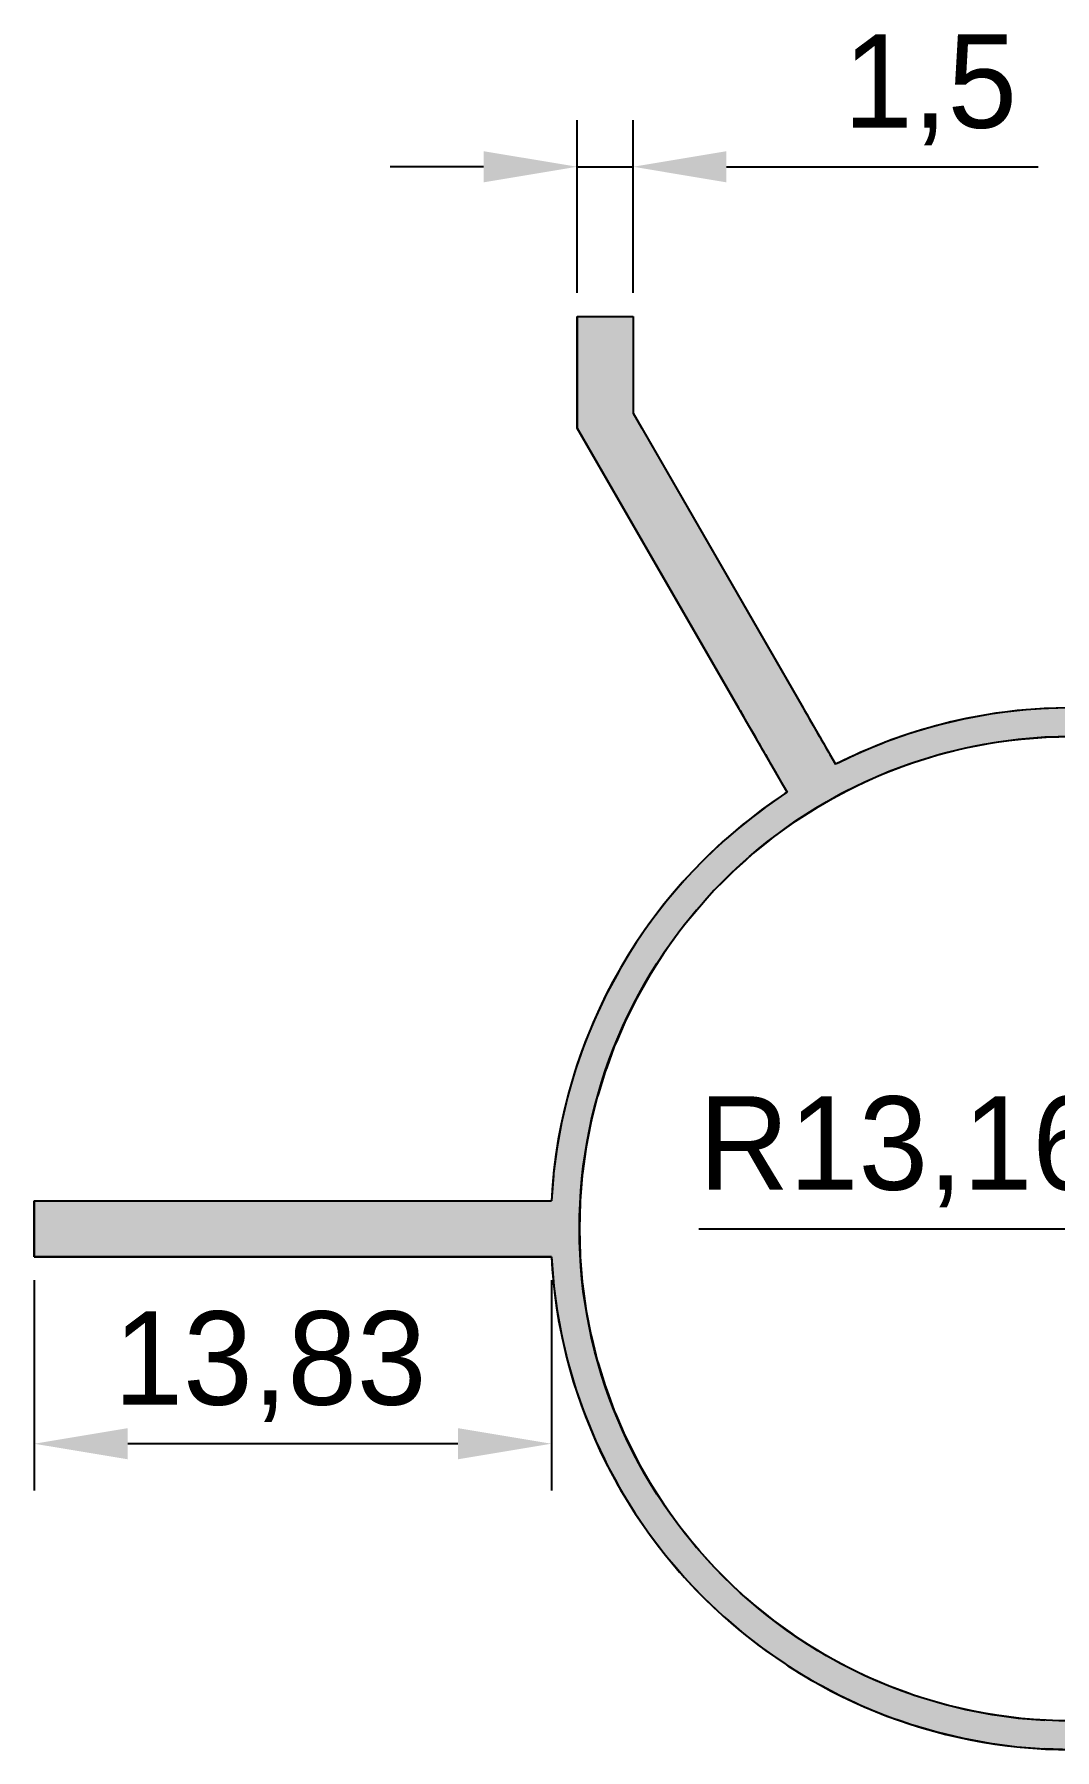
# Model space of a CAD drawing. Extents: x 82.3 to 143, y 152.1 to 202.9.
# Drawn here: x 82.26 to 109.55, y 157.07 to 202.94 of the extents above; entities that cross this region are included whole.
import ezdxf

# ---------------------------------------------------------------- set-up
doc = ezdxf.new("R2010")
doc.units = 0
doc.layers.add('COTAS', color=1, linetype='CONTINUOUS')
doc.layers.add('PRINCIPAL', color=7, linetype='CONTINUOUS')
doc.dimstyles.get("Standard").update_dxf_attribs({"dimtxt": 2.5, "dimasz": 2.5, "dimexe": 1.25, "dimexo": 0.625, "dimtad": 1, "dimcen": 2.5, "dimazin": 3, "dimtfac": 1, "dimtmove": 0, "dimatfit": 3})

# ---------------------------------------------------------------- blocks, each defined once
blk = doc.blocks.new('*U12')
at = {"layer": 'COTAS', "color": 252}
blk.add_text('R13,16', height=2.5, dxfattribs=at).set_placement((100.035, 172.042))
blk = doc.blocks.new('*D1')
at = {"layer": 'COTAS', "color": 0}
for p, q in [((100.035, 171), (111.91, 171)), ((111.91, 171), (120.66, 171))]:
    blk.add_line(p, q, dxfattribs=at)
blk.add_solid([(120.66, 171.417), (120.66, 170.583), (123.16, 171)], dxfattribs=at)
at = {"layer": 'PRINCIPAL'}
blk.add_blockref('*U12', (0, 0), dxfattribs=at)
blk = doc.blocks.new('*U11')
at = {"layer": 'COTAS', "color": 252}
blk.add_text('13,83', height=2.5, dxfattribs=at).set_placement((84.383, 166.293))
blk = doc.blocks.new('*D3')
at = {"layer": 'COTAS', "color": 0}
for p, q in [((82.26, 169.626), (82.26, 164.001)), ((96.09, 169.626), (96.09, 164.001)), ((93.59, 165.251), (84.76, 165.251))]:
    blk.add_line(p, q, dxfattribs=at)
for points in [[(84.76, 165.668), (84.76, 164.835), (82.26, 165.251)], [(93.59, 165.668), (93.59, 164.835), (96.09, 165.251)]]:
    blk.add_solid(points, dxfattribs=at)
at = {"layer": 'PRINCIPAL'}
blk.add_blockref('*U11', (0, 0), dxfattribs=at)
blk = doc.blocks.new('*U15')
at = {"layer": 'PRINCIPAL'}
blk.add_circle((110, 171), 13.16, dxfattribs=at)
blk = doc.blocks.new('*U17')
at = {"layer": 'PRINCIPAL'}
for p, q in [((96.778, 192.404), (96.778, 195.398)), ((96.778, 195.398), (98.275, 195.398)), ((98.275, 195.398), (98.275, 192.805)), ((98.275, 192.805), (103.693, 183.421)), ((102.397, 182.672), (96.778, 192.404)), ((82.26, 171.749), (96.09, 171.749)), ((82.26, 170.251), (82.26, 171.749)), ((96.09, 170.251), (82.26, 170.251))]:
    blk.add_line(p, q, dxfattribs=at)
for start, end in [(63.0802, 116.9198), (123.0802, 176.9198), (183.0802, 356.9198)]:
    blk.add_arc((110, 171), 13.93, start, end, dxfattribs=at)
blk = doc.blocks.new('*U18')
at = {"layer": 'PRINCIPAL', "linetype": 'CONTINUOUS'}
for p, q in [((96.778, 195.398), (98.275, 195.398)), ((96.778, 195.398), (96.778, 192.805)), ((98.275, 195.398), (98.275, 192.805)), ((96.778, 192.805), (96.778, 192.404)), ((98.275, 192.805), (98.507, 192.404)), ((96.778, 192.404), (101.093, 184.93)), ((98.507, 192.404), (102.822, 184.93)), ((101.093, 184.93), (101.104, 184.911)), ((101.104, 184.911), (101.137, 184.854)), ((101.137, 184.854), (101.192, 184.76)), ((102.822, 184.93), (102.833, 184.911)), ((102.833, 184.911), (102.866, 184.854)), ((102.866, 184.854), (102.92, 184.76)), ((108.548, 184.854), (107.827, 184.76)), ((109.273, 184.911), (108.548, 184.854)), ((110, 184.93), (109.273, 184.911)), ((101.192, 184.76), (101.268, 184.627)), ((101.268, 184.627), (101.366, 184.458)), ((101.366, 184.458), (101.485, 184.252)), ((102.92, 184.76), (102.997, 184.627)), ((102.997, 184.627), (103.094, 184.458)), ((103.094, 184.458), (103.213, 184.252)), ((106.405, 184.458), (105.708, 184.252)), ((107.112, 184.627), (106.405, 184.458)), ((107.827, 184.76), (107.112, 184.627)), ((101.485, 184.252), (101.538, 184.16)), ((101.538, 184.16), (101.549, 184.141)), ((101.549, 184.141), (101.582, 184.083)), ((101.582, 184.083), (101.624, 184.01)), ((101.624, 184.01), (101.638, 183.987)), ((101.638, 183.987), (101.715, 183.852)), ((103.213, 184.252), (103.266, 184.16)), ((103.266, 184.16), (103.278, 184.141)), ((103.278, 184.141), (103.311, 184.083)), ((103.311, 184.083), (103.353, 184.01)), ((103.353, 184.01), (103.366, 183.987)), ((103.366, 183.987), (103.444, 183.852)), ((104.965, 183.987), (104.64, 183.852)), ((105.022, 184.01), (104.965, 183.987)), ((105.228, 184.083), (105.022, 184.01)), ((105.392, 184.141), (105.228, 184.083)), ((105.446, 184.16), (105.392, 184.141)), ((105.708, 184.252), (105.446, 184.16)), ((107.871, 183.987), (107.171, 183.852)), ((108.044, 184.01), (107.871, 183.987)), ((108.577, 184.083), (108.044, 184.01)), ((109.288, 184.141), (108.577, 184.083)), ((110, 184.16), (109.288, 184.141)), ((101.715, 183.852), (101.784, 183.733)), ((101.784, 183.733), (101.815, 183.68)), ((101.815, 183.68), (101.936, 183.471)), ((103.444, 183.852), (103.513, 183.733)), ((103.513, 183.733), (103.543, 183.68)), ((103.543, 183.68), (103.664, 183.471)), ((104.24, 183.68), (103.8, 183.471)), ((104.35, 183.733), (104.24, 183.68)), ((104.64, 183.852), (104.35, 183.733)), ((106.479, 183.68), (105.798, 183.471)), ((106.69, 183.733), (106.479, 183.68)), ((107.171, 183.852), (106.69, 183.733)), ((101.936, 183.471), (101.965, 183.421)), ((101.965, 183.421), (102.077, 183.225)), ((102.077, 183.225), (102.24, 182.944)), ((103.664, 183.471), (103.693, 183.421)), ((103.8, 183.471), (103.693, 183.421)), ((105.129, 183.225), (104.474, 182.944)), ((105.66, 183.421), (105.129, 183.225)), ((105.798, 183.471), (105.66, 183.421)), ((102.331, 182.627), (101.823, 182.276)), ((102.24, 182.944), (102.397, 182.672)), ((102.397, 182.672), (102.331, 182.627)), ((103.836, 182.627), (103.215, 182.276)), ((103.927, 182.672), (103.836, 182.627)), ((104.474, 182.944), (103.927, 182.672)), ((101.798, 182.259), (101.321, 181.892)), ((101.823, 182.276), (101.798, 182.259)), ((103.189, 182.259), (102.615, 181.892)), ((103.215, 182.276), (103.189, 182.259)), ((101.222, 181.816), (100.825, 181.477)), ((101.321, 181.892), (101.222, 181.816)), ((102.509, 181.816), (102.036, 181.477)), ((102.615, 181.892), (102.509, 181.816)), ((100.669, 181.343), (100.34, 181.03)), ((100.825, 181.477), (100.669, 181.343)), ((101.87, 181.343), (101.48, 181.03)), ((102.036, 181.477), (101.87, 181.343)), ((100.142, 180.842), (99.869, 180.554)), ((100.34, 181.03), (100.142, 180.842)), ((101.271, 180.842), (100.95, 180.554)), ((101.48, 181.03), (101.271, 180.842)), ((99.642, 180.315), (99.417, 180.05)), ((99.869, 180.554), (99.642, 180.315)), ((100.71, 180.315), (100.446, 180.05)), ((100.95, 180.554), (100.71, 180.315)), ((99.417, 180.05), (99.17, 179.761)), ((100.446, 180.05), (100.187, 179.761)), ((98.985, 179.52), (98.728, 179.184)), ((99.17, 179.761), (98.985, 179.52)), ((99.97, 179.52), (99.7, 179.184)), ((100.187, 179.761), (99.97, 179.52)), ((98.577, 178.964), (98.316, 178.585)), ((98.728, 179.184), (98.577, 178.964)), ((99.523, 178.964), (99.251, 178.585)), ((99.7, 179.184), (99.523, 178.964)), ((98.316, 178.585), (98.194, 178.385)), ((99.251, 178.585), (99.108, 178.385)), ((98.194, 178.385), (97.936, 177.965)), ((99.108, 178.385), (98.839, 177.965)), ((97.838, 177.785), (97.589, 177.326)), ((97.936, 177.965), (97.838, 177.785)), ((98.724, 177.785), (98.464, 177.326)), ((98.839, 177.965), (98.724, 177.785)), ((97.512, 177.164), (97.276, 176.67)), ((97.589, 177.326), (97.512, 177.164)), ((98.373, 177.164), (98.128, 176.67)), ((98.464, 177.326), (98.373, 177.164)), ((97.276, 176.67), (97.216, 176.526)), ((98.128, 176.67), (98.056, 176.526)), ((97.216, 176.526), (96.998, 175.998)), ((98.056, 176.526), (97.829, 175.998)), ((96.952, 175.871), (96.754, 175.313)), ((96.998, 175.998), (96.952, 175.871)), ((97.775, 175.871), (97.57, 175.313)), ((97.829, 175.998), (97.775, 175.871)), ((96.754, 175.313), (96.722, 175.202)), ((97.57, 175.313), (97.529, 175.202)), ((96.722, 175.202), (96.547, 174.616)), ((97.529, 175.202), (97.349, 174.616)), ((96.525, 174.521), (96.377, 173.909)), ((96.547, 174.616), (96.525, 174.521)), ((97.32, 174.521), (97.168, 173.909)), ((97.349, 174.616), (97.32, 174.521)), ((96.377, 173.909), (96.362, 173.829)), ((97.168, 173.909), (97.148, 173.829)), ((96.362, 173.829), (96.244, 173.194)), ((97.148, 173.829), (97.026, 173.194)), ((96.235, 173.129), (96.148, 172.473)), ((96.244, 173.194), (96.235, 173.129)), ((97.013, 173.129), (96.924, 172.473)), ((97.026, 173.194), (97.013, 173.129)), ((96.148, 172.473), (96.144, 172.423)), ((96.924, 172.473), (96.917, 172.423)), ((96.144, 172.423), (96.09, 171.749)), ((96.917, 172.423), (96.862, 171.749)), ((82.26, 171.749), (96.09, 171.749)), ((82.26, 171.749), (82.26, 171.712)), ((82.26, 171.712), (82.26, 171)), ((96.859, 171.712), (96.84, 171)), ((96.862, 171.749), (96.859, 171.712)), ((82.26, 171), (82.26, 170.288)), ((96.84, 171), (96.859, 170.288)), ((82.26, 170.288), (82.26, 170.251)), ((82.26, 170.251), (96.09, 170.251)), ((96.09, 170.251), (96.144, 169.577)), ((96.859, 170.288), (96.862, 170.251)), ((96.862, 170.251), (96.917, 169.577)), ((96.144, 169.577), (96.148, 169.525)), ((96.148, 169.525), (96.235, 168.871)), ((96.917, 169.577), (96.924, 169.525)), ((96.924, 169.525), (97.013, 168.871)), ((96.235, 168.871), (96.244, 168.803)), ((96.244, 168.803), (96.362, 168.171)), ((97.013, 168.871), (97.026, 168.803)), ((97.026, 168.803), (97.148, 168.171)), ((96.362, 168.171), (96.378, 168.087)), ((96.378, 168.087), (96.525, 167.479)), ((97.148, 168.171), (97.169, 168.087)), ((97.169, 168.087), (97.32, 167.479)), ((96.525, 167.479), (96.549, 167.378)), ((97.32, 167.479), (97.351, 167.378)), ((96.549, 167.378), (96.722, 166.798)), ((97.351, 167.378), (97.529, 166.798)), ((96.722, 166.798), (96.757, 166.68)), ((96.757, 166.68), (96.953, 166.129)), ((97.529, 166.798), (97.572, 166.68)), ((97.572, 166.68), (97.775, 166.129)), ((96.953, 166.129), (97.001, 165.994)), ((97.775, 166.129), (97.833, 165.994)), ((97.001, 165.994), (97.217, 165.474)), ((97.833, 165.994), (98.056, 165.474)), ((97.217, 165.474), (97.28, 165.321)), ((97.28, 165.321), (97.512, 164.836)), ((98.056, 165.474), (98.132, 165.321)), ((98.132, 165.321), (98.373, 164.836)), ((97.512, 164.836), (97.595, 164.663)), ((98.373, 164.836), (98.47, 164.663)), ((97.595, 164.663), (97.839, 164.215)), ((97.839, 164.215), (97.943, 164.023)), ((98.47, 164.663), (98.724, 164.215)), ((98.724, 164.215), (98.846, 164.023)), ((97.943, 164.023), (98.194, 163.615)), ((98.846, 164.023), (99.108, 163.615)), ((98.194, 163.615), (98.324, 163.402)), ((98.324, 163.402), (98.577, 163.036)), ((99.108, 163.615), (99.26, 163.402)), ((99.26, 163.402), (99.523, 163.036)), ((98.577, 163.036), (98.738, 162.802)), ((99.523, 163.036), (99.711, 162.802)), ((98.738, 162.802), (98.985, 162.48)), ((98.985, 162.48), (99.182, 162.225)), ((99.711, 162.802), (99.97, 162.48)), ((99.97, 162.48), (100.199, 162.225)), ((99.182, 162.225), (99.417, 161.95)), ((99.417, 161.95), (99.655, 161.671)), ((100.199, 162.225), (100.446, 161.95)), ((100.446, 161.95), (100.725, 161.671)), ((99.655, 161.671), (99.869, 161.446)), ((100.725, 161.671), (100.95, 161.446)), ((99.869, 161.446), (100.157, 161.143)), ((100.157, 161.143), (100.34, 160.97)), ((100.95, 161.446), (101.288, 161.143)), ((101.288, 161.143), (101.48, 160.97)), ((100.34, 160.97), (100.686, 160.642)), ((100.686, 160.642), (100.825, 160.523)), ((101.48, 160.97), (101.889, 160.642)), ((101.889, 160.642), (102.036, 160.523)), ((100.825, 160.523), (101.24, 160.169)), ((101.24, 160.169), (101.32, 160.108)), ((101.32, 160.108), (101.819, 159.726)), ((102.036, 160.523), (102.53, 160.169)), ((102.53, 160.169), (102.615, 160.108)), ((102.615, 160.108), (103.212, 159.726)), ((101.819, 159.726), (101.821, 159.724)), ((101.821, 159.724), (102.332, 159.373)), ((103.212, 159.726), (103.215, 159.724)), ((103.215, 159.724), (103.836, 159.373)), ((102.332, 159.373), (102.419, 159.313)), ((102.419, 159.313), (102.839, 159.056)), ((103.836, 159.373), (103.956, 159.313)), ((103.956, 159.313), (104.474, 159.056)), ((102.839, 159.056), (103.041, 158.933)), ((103.041, 158.933), (103.333, 158.775)), ((103.333, 158.775), (103.681, 158.586)), ((104.474, 159.056), (104.761, 158.933)), ((104.761, 158.933), (105.129, 158.775)), ((105.129, 158.775), (105.644, 158.586)), ((103.681, 158.586), (103.8, 158.529)), ((103.8, 158.529), (104.239, 158.32)), ((104.239, 158.32), (104.339, 158.272)), ((104.339, 158.272), (104.64, 158.148)), ((105.644, 158.586), (105.798, 158.529)), ((105.798, 158.529), (106.479, 158.32)), ((106.479, 158.32), (106.671, 158.272)), ((106.671, 158.272), (107.171, 158.148)), ((104.64, 158.148), (104.964, 158.013)), ((104.964, 158.013), (105.012, 157.994)), ((105.012, 157.994), (105.228, 157.917)), ((105.228, 157.917), (105.392, 157.859)), ((105.392, 157.859), (105.446, 157.84)), ((105.446, 157.84), (105.699, 157.751)), ((107.171, 158.148), (107.871, 158.013)), ((107.871, 158.013), (108.016, 157.994)), ((108.016, 157.994), (108.577, 157.917)), ((108.577, 157.917), (109.288, 157.859)), ((105.699, 157.751), (106.398, 157.544)), ((106.398, 157.544), (107.106, 157.374)), ((107.106, 157.374), (107.823, 157.241)), ((107.823, 157.241), (108.545, 157.146)), ((108.545, 157.146), (109.272, 157.089)), ((110, 157.07), (109.272, 157.089))]:
    blk.add_line(p, q, dxfattribs=at)
for points in [[(96.778, 195.398), (96.778, 195.398), (98.275, 195.398)], [(96.778, 195.398), (96.778, 192.805), (98.275, 192.805)], [(96.778, 192.805), (96.778, 192.404), (98.507, 192.404)], [(96.778, 192.404), (101.093, 184.93), (102.822, 184.93)], [(101.093, 184.93), (101.104, 184.911), (102.833, 184.911)], [(101.104, 184.911), (101.137, 184.854), (102.866, 184.854)], [(101.137, 184.854), (101.192, 184.76), (102.92, 184.76)], [(108.548, 184.854), (107.827, 184.76), (112.173, 184.76)], [(109.273, 184.911), (108.548, 184.854), (111.452, 184.854)], [(110, 184.93), (109.273, 184.911), (110.727, 184.911)], [(101.192, 184.76), (101.268, 184.627), (102.997, 184.627)], [(101.268, 184.627), (101.366, 184.458), (103.094, 184.458)], [(101.366, 184.458), (101.485, 184.252), (103.213, 184.252)], [(106.405, 184.458), (105.708, 184.252), (114.292, 184.252)], [(107.112, 184.627), (106.405, 184.458), (113.595, 184.458)], [(107.827, 184.76), (107.112, 184.627), (112.888, 184.627)], [(101.485, 184.252), (101.538, 184.16), (103.266, 184.16)], [(101.538, 184.16), (101.549, 184.141), (103.278, 184.141)], [(101.549, 184.141), (101.582, 184.083), (103.311, 184.083)], [(101.582, 184.083), (101.624, 184.01), (103.353, 184.01)], [(101.624, 184.01), (101.638, 183.987), (103.366, 183.987)], [(101.638, 183.987), (101.715, 183.852), (103.444, 183.852)], [(104.965, 183.987), (104.64, 183.852), (107.171, 183.852)], [(105.022, 184.01), (104.965, 183.987), (107.871, 183.987)], [(105.228, 184.083), (105.022, 184.01), (108.044, 184.01)], [(105.392, 184.141), (105.228, 184.083), (108.577, 184.083)], [(105.446, 184.16), (105.392, 184.141), (109.288, 184.141)], [(105.708, 184.252), (105.446, 184.16), (114.554, 184.16)], [(101.715, 183.852), (101.784, 183.733), (103.513, 183.733)], [(101.784, 183.733), (101.815, 183.68), (103.543, 183.68)], [(101.815, 183.68), (101.936, 183.471), (103.664, 183.471)], [(104.24, 183.68), (103.8, 183.471), (105.798, 183.471)], [(104.35, 183.733), (104.24, 183.68), (106.479, 183.68)], [(104.64, 183.852), (104.35, 183.733), (106.69, 183.733)], [(101.936, 183.471), (101.965, 183.421), (103.693, 183.421)], [(101.965, 183.421), (102.077, 183.225), (105.129, 183.225)], [(102.077, 183.225), (102.24, 182.944), (104.474, 182.944)], [(103.8, 183.471), (103.693, 183.421), (105.66, 183.421)], [(102.331, 182.627), (101.823, 182.276), (103.215, 182.276)], [(102.24, 182.944), (102.397, 182.672), (103.927, 182.672)], [(102.397, 182.672), (102.331, 182.627), (103.836, 182.627)], [(101.798, 182.259), (101.321, 181.892), (102.615, 181.892)], [(101.823, 182.276), (101.798, 182.259), (103.189, 182.259)], [(101.222, 181.816), (100.825, 181.477), (102.036, 181.477)], [(101.321, 181.892), (101.222, 181.816), (102.509, 181.816)], [(100.669, 181.343), (100.34, 181.03), (101.48, 181.03)], [(100.825, 181.477), (100.669, 181.343), (101.87, 181.343)], [(100.142, 180.842), (99.869, 180.554), (100.95, 180.554)], [(100.34, 181.03), (100.142, 180.842), (101.271, 180.842)], [(99.642, 180.315), (99.417, 180.05), (100.446, 180.05)], [(99.869, 180.554), (99.642, 180.315), (100.71, 180.315)], [(99.417, 180.05), (99.17, 179.761), (100.187, 179.761)], [(98.985, 179.52), (98.728, 179.184), (99.7, 179.184)], [(99.17, 179.761), (98.985, 179.52), (99.97, 179.52)], [(98.577, 178.964), (98.316, 178.585), (99.251, 178.585)], [(98.728, 179.184), (98.577, 178.964), (99.523, 178.964)], [(98.316, 178.585), (98.194, 178.385), (99.108, 178.385)], [(98.194, 178.385), (97.936, 177.965), (98.839, 177.965)], [(97.838, 177.785), (97.589, 177.326), (98.464, 177.326)], [(97.936, 177.965), (97.838, 177.785), (98.724, 177.785)], [(97.512, 177.164), (97.276, 176.67), (98.128, 176.67)], [(97.589, 177.326), (97.512, 177.164), (98.373, 177.164)], [(97.276, 176.67), (97.216, 176.526), (98.056, 176.526)], [(97.216, 176.526), (96.998, 175.998), (97.829, 175.998)], [(96.952, 175.871), (96.754, 175.313), (97.57, 175.313)], [(96.998, 175.998), (96.952, 175.871), (97.775, 175.871)], [(96.754, 175.313), (96.722, 175.202), (97.529, 175.202)], [(96.722, 175.202), (96.547, 174.616), (97.349, 174.616)], [(96.525, 174.521), (96.377, 173.909), (97.168, 173.909)], [(96.547, 174.616), (96.525, 174.521), (97.32, 174.521)], [(96.377, 173.909), (96.362, 173.829), (97.148, 173.829)], [(96.362, 173.829), (96.244, 173.194), (97.026, 173.194)], [(96.235, 173.129), (96.148, 172.473), (96.924, 172.473)], [(96.244, 173.194), (96.235, 173.129), (97.013, 173.129)], [(96.148, 172.473), (96.144, 172.423), (96.917, 172.423)], [(96.144, 172.423), (96.09, 171.749), (96.862, 171.749)], [(82.26, 171.749), (82.26, 171.749), (96.09, 171.749)], [(82.26, 171.749), (82.26, 171.712), (96.859, 171.712)], [(82.26, 171.712), (82.26, 171), (96.84, 171)], [(82.26, 171), (82.26, 170.288), (96.859, 170.288)], [(82.26, 170.288), (82.26, 170.251), (96.862, 170.251)], [(82.26, 170.251), (82.26, 170.251), (96.09, 170.251)], [(96.09, 170.251), (96.144, 169.577), (96.917, 169.577)], [(96.144, 169.577), (96.148, 169.525), (96.924, 169.525)], [(96.148, 169.525), (96.235, 168.871), (97.013, 168.871)], [(96.235, 168.871), (96.244, 168.803), (97.026, 168.803)], [(96.244, 168.803), (96.362, 168.171), (97.148, 168.171)], [(96.362, 168.171), (96.378, 168.087), (97.169, 168.087)], [(96.378, 168.087), (96.525, 167.479), (97.32, 167.479)], [(96.525, 167.479), (96.549, 167.378), (97.351, 167.378)], [(96.549, 167.378), (96.722, 166.798), (97.529, 166.798)], [(96.722, 166.798), (96.757, 166.68), (97.572, 166.68)], [(96.757, 166.68), (96.953, 166.129), (97.775, 166.129)], [(96.953, 166.129), (97.001, 165.994), (97.833, 165.994)], [(97.001, 165.994), (97.217, 165.474), (98.056, 165.474)], [(97.217, 165.474), (97.28, 165.321), (98.132, 165.321)], [(97.28, 165.321), (97.512, 164.836), (98.373, 164.836)], [(97.512, 164.836), (97.595, 164.663), (98.47, 164.663)], [(97.595, 164.663), (97.839, 164.215), (98.724, 164.215)], [(97.839, 164.215), (97.943, 164.023), (98.846, 164.023)], [(97.943, 164.023), (98.194, 163.615), (99.108, 163.615)], [(98.194, 163.615), (98.324, 163.402), (99.26, 163.402)], [(98.324, 163.402), (98.577, 163.036), (99.523, 163.036)], [(98.577, 163.036), (98.738, 162.802), (99.711, 162.802)], [(98.738, 162.802), (98.985, 162.48), (99.97, 162.48)], [(98.985, 162.48), (99.182, 162.225), (100.199, 162.225)], [(99.182, 162.225), (99.417, 161.95), (100.446, 161.95)], [(99.417, 161.95), (99.655, 161.671), (100.725, 161.671)], [(99.655, 161.671), (99.869, 161.446), (100.95, 161.446)], [(99.869, 161.446), (100.157, 161.143), (101.288, 161.143)], [(100.157, 161.143), (100.34, 160.97), (101.48, 160.97)], [(100.34, 160.97), (100.686, 160.642), (101.889, 160.642)], [(100.686, 160.642), (100.825, 160.523), (102.036, 160.523)], [(100.825, 160.523), (101.24, 160.169), (102.53, 160.169)], [(101.24, 160.169), (101.32, 160.108), (102.615, 160.108)], [(101.32, 160.108), (101.819, 159.726), (103.212, 159.726)], [(101.819, 159.726), (101.821, 159.724), (103.215, 159.724)], [(101.821, 159.724), (102.332, 159.373), (103.836, 159.373)], [(102.332, 159.373), (102.419, 159.313), (103.956, 159.313)], [(102.419, 159.313), (102.839, 159.056), (104.474, 159.056)], [(102.839, 159.056), (103.041, 158.933), (104.761, 158.933)], [(103.041, 158.933), (103.333, 158.775), (105.129, 158.775)], [(103.333, 158.775), (103.681, 158.586), (105.644, 158.586)], [(103.681, 158.586), (103.8, 158.529), (105.798, 158.529)], [(103.8, 158.529), (104.239, 158.32), (106.479, 158.32)], [(104.239, 158.32), (104.339, 158.272), (106.671, 158.272)], [(104.339, 158.272), (104.64, 158.148), (107.171, 158.148)], [(104.64, 158.148), (104.964, 158.013), (107.871, 158.013)], [(104.964, 158.013), (105.012, 157.994), (108.016, 157.994)], [(105.012, 157.994), (105.228, 157.917), (108.577, 157.917)], [(105.228, 157.917), (105.392, 157.859), (109.288, 157.859)], [(105.392, 157.859), (105.446, 157.84), (110, 157.84)], [(105.446, 157.84), (105.699, 157.751), (114.301, 157.751)], [(105.699, 157.751), (106.398, 157.544), (113.602, 157.544)], [(106.398, 157.544), (107.106, 157.374), (112.894, 157.374)], [(107.106, 157.374), (107.823, 157.241), (112.177, 157.241)], [(107.823, 157.241), (108.545, 157.146), (111.455, 157.146)], [(108.545, 157.146), (109.272, 157.089), (110.728, 157.089)]]:
    blk.add_solid(points, dxfattribs=at)
at = {"layer": 'PRINCIPAL', "linetype": 'CONTINUOUS', "extrusion": (0, 0, -1)}
for points in [[(-96.778, 195.398), (-98.275, 195.398), (-98.275, 192.805)], [(-96.778, 192.805), (-98.275, 192.805), (-98.507, 192.404)], [(-96.778, 192.404), (-98.507, 192.404), (-102.822, 184.93)], [(-101.093, 184.93), (-102.822, 184.93), (-102.833, 184.911)], [(-101.104, 184.911), (-102.833, 184.911), (-102.866, 184.854)], [(-101.137, 184.854), (-102.866, 184.854), (-102.92, 184.76)], [(-108.548, 184.854), (-111.452, 184.854), (-112.173, 184.76)], [(-109.273, 184.911), (-110.727, 184.911), (-111.452, 184.854)], [(-101.192, 184.76), (-102.92, 184.76), (-102.997, 184.627)], [(-101.268, 184.627), (-102.997, 184.627), (-103.094, 184.458)], [(-101.366, 184.458), (-103.094, 184.458), (-103.213, 184.252)], [(-106.405, 184.458), (-113.595, 184.458), (-114.292, 184.252)], [(-107.112, 184.627), (-112.888, 184.627), (-113.595, 184.458)], [(-107.827, 184.76), (-112.173, 184.76), (-112.888, 184.627)], [(-101.485, 184.252), (-103.213, 184.252), (-103.266, 184.16)], [(-101.538, 184.16), (-103.266, 184.16), (-103.278, 184.141)], [(-101.549, 184.141), (-103.278, 184.141), (-103.311, 184.083)], [(-101.582, 184.083), (-103.311, 184.083), (-103.353, 184.01)], [(-101.624, 184.01), (-103.353, 184.01), (-103.366, 183.987)], [(-101.638, 183.987), (-103.366, 183.987), (-103.444, 183.852)], [(-104.965, 183.987), (-107.871, 183.987), (-107.171, 183.852)], [(-105.022, 184.01), (-108.044, 184.01), (-107.871, 183.987)], [(-105.228, 184.083), (-108.577, 184.083), (-108.044, 184.01)], [(-105.392, 184.141), (-109.288, 184.141), (-108.577, 184.083)], [(-105.446, 184.16), (-110, 184.16), (-109.288, 184.141)], [(-105.708, 184.252), (-114.292, 184.252), (-114.554, 184.16)], [(-101.715, 183.852), (-103.444, 183.852), (-103.513, 183.733)], [(-101.784, 183.733), (-103.513, 183.733), (-103.543, 183.68)], [(-101.815, 183.68), (-103.543, 183.68), (-103.664, 183.471)], [(-104.24, 183.68), (-106.479, 183.68), (-105.798, 183.471)], [(-104.35, 183.733), (-106.69, 183.733), (-106.479, 183.68)], [(-104.64, 183.852), (-107.171, 183.852), (-106.69, 183.733)], [(-101.936, 183.471), (-103.664, 183.471), (-103.693, 183.421)], [(-101.965, 183.421), (-105.66, 183.421), (-105.129, 183.225)], [(-102.077, 183.225), (-105.129, 183.225), (-104.474, 182.944)], [(-103.8, 183.471), (-105.798, 183.471), (-105.66, 183.421)], [(-102.24, 182.944), (-104.474, 182.944), (-103.927, 182.672)], [(-102.331, 182.627), (-103.836, 182.627), (-103.215, 182.276)], [(-102.397, 182.672), (-103.927, 182.672), (-103.836, 182.627)], [(-101.798, 182.259), (-103.189, 182.259), (-102.615, 181.892)], [(-101.823, 182.276), (-103.215, 182.276), (-103.189, 182.259)], [(-101.222, 181.816), (-102.509, 181.816), (-102.036, 181.477)], [(-101.321, 181.892), (-102.615, 181.892), (-102.509, 181.816)], [(-100.669, 181.343), (-101.87, 181.343), (-101.48, 181.03)], [(-100.825, 181.477), (-102.036, 181.477), (-101.87, 181.343)], [(-100.142, 180.842), (-101.271, 180.842), (-100.95, 180.554)], [(-100.34, 181.03), (-101.48, 181.03), (-101.271, 180.842)], [(-99.642, 180.315), (-100.71, 180.315), (-100.446, 180.05)], [(-99.869, 180.554), (-100.95, 180.554), (-100.71, 180.315)], [(-99.417, 180.05), (-100.446, 180.05), (-100.187, 179.761)], [(-98.985, 179.52), (-99.97, 179.52), (-99.7, 179.184)], [(-99.17, 179.761), (-100.187, 179.761), (-99.97, 179.52)], [(-98.577, 178.964), (-99.523, 178.964), (-99.251, 178.585)], [(-98.728, 179.184), (-99.7, 179.184), (-99.523, 178.964)], [(-98.316, 178.585), (-99.251, 178.585), (-99.108, 178.385)], [(-98.194, 178.385), (-99.108, 178.385), (-98.839, 177.965)], [(-97.838, 177.785), (-98.724, 177.785), (-98.464, 177.326)], [(-97.936, 177.965), (-98.839, 177.965), (-98.724, 177.785)], [(-97.512, 177.164), (-98.373, 177.164), (-98.128, 176.67)], [(-97.589, 177.326), (-98.464, 177.326), (-98.373, 177.164)], [(-97.276, 176.67), (-98.128, 176.67), (-98.056, 176.526)], [(-97.216, 176.526), (-98.056, 176.526), (-97.829, 175.998)], [(-96.952, 175.871), (-97.775, 175.871), (-97.57, 175.313)], [(-96.998, 175.998), (-97.829, 175.998), (-97.775, 175.871)], [(-96.754, 175.313), (-97.57, 175.313), (-97.529, 175.202)], [(-96.722, 175.202), (-97.529, 175.202), (-97.349, 174.616)], [(-96.525, 174.521), (-97.32, 174.521), (-97.168, 173.909)], [(-96.547, 174.616), (-97.349, 174.616), (-97.32, 174.521)], [(-96.377, 173.909), (-97.168, 173.909), (-97.148, 173.829)], [(-96.362, 173.829), (-97.148, 173.829), (-97.026, 173.194)], [(-96.235, 173.129), (-97.013, 173.129), (-96.924, 172.473)], [(-96.244, 173.194), (-97.026, 173.194), (-97.013, 173.129)], [(-96.148, 172.473), (-96.924, 172.473), (-96.917, 172.423)], [(-96.144, 172.423), (-96.917, 172.423), (-96.862, 171.749)], [(-82.26, 171.749), (-96.862, 171.749), (-96.859, 171.712)], [(-82.26, 171.712), (-96.859, 171.712), (-96.84, 171)], [(-82.26, 171), (-96.84, 171), (-96.859, 170.288)], [(-82.26, 170.288), (-96.859, 170.288), (-96.862, 170.251)], [(-96.09, 170.251), (-96.862, 170.251), (-96.917, 169.577)], [(-96.144, 169.577), (-96.917, 169.577), (-96.924, 169.525)], [(-96.148, 169.525), (-96.924, 169.525), (-97.013, 168.871)], [(-96.235, 168.871), (-97.013, 168.871), (-97.026, 168.803)], [(-96.244, 168.803), (-97.026, 168.803), (-97.148, 168.171)], [(-96.362, 168.171), (-97.148, 168.171), (-97.169, 168.087)], [(-96.378, 168.087), (-97.169, 168.087), (-97.32, 167.479)], [(-96.525, 167.479), (-97.32, 167.479), (-97.351, 167.378)], [(-96.549, 167.378), (-97.351, 167.378), (-97.529, 166.798)], [(-96.722, 166.798), (-97.529, 166.798), (-97.572, 166.68)], [(-96.757, 166.68), (-97.572, 166.68), (-97.775, 166.129)], [(-96.953, 166.129), (-97.775, 166.129), (-97.833, 165.994)], [(-97.001, 165.994), (-97.833, 165.994), (-98.056, 165.474)], [(-97.217, 165.474), (-98.056, 165.474), (-98.132, 165.321)], [(-97.28, 165.321), (-98.132, 165.321), (-98.373, 164.836)], [(-97.512, 164.836), (-98.373, 164.836), (-98.47, 164.663)], [(-97.595, 164.663), (-98.47, 164.663), (-98.724, 164.215)], [(-97.839, 164.215), (-98.724, 164.215), (-98.846, 164.023)], [(-97.943, 164.023), (-98.846, 164.023), (-99.108, 163.615)], [(-98.194, 163.615), (-99.108, 163.615), (-99.26, 163.402)], [(-98.324, 163.402), (-99.26, 163.402), (-99.523, 163.036)], [(-98.577, 163.036), (-99.523, 163.036), (-99.711, 162.802)], [(-98.738, 162.802), (-99.711, 162.802), (-99.97, 162.48)], [(-98.985, 162.48), (-99.97, 162.48), (-100.199, 162.225)], [(-99.182, 162.225), (-100.199, 162.225), (-100.446, 161.95)], [(-99.417, 161.95), (-100.446, 161.95), (-100.725, 161.671)], [(-99.655, 161.671), (-100.725, 161.671), (-100.95, 161.446)], [(-99.869, 161.446), (-100.95, 161.446), (-101.288, 161.143)], [(-100.157, 161.143), (-101.288, 161.143), (-101.48, 160.97)], [(-100.34, 160.97), (-101.48, 160.97), (-101.889, 160.642)], [(-100.686, 160.642), (-101.889, 160.642), (-102.036, 160.523)], [(-100.825, 160.523), (-102.036, 160.523), (-102.53, 160.169)], [(-101.24, 160.169), (-102.53, 160.169), (-102.615, 160.108)], [(-101.32, 160.108), (-102.615, 160.108), (-103.212, 159.726)], [(-101.819, 159.726), (-103.212, 159.726), (-103.215, 159.724)], [(-101.821, 159.724), (-103.215, 159.724), (-103.836, 159.373)], [(-102.332, 159.373), (-103.836, 159.373), (-103.956, 159.313)], [(-102.419, 159.313), (-103.956, 159.313), (-104.474, 159.056)], [(-102.839, 159.056), (-104.474, 159.056), (-104.761, 158.933)], [(-103.041, 158.933), (-104.761, 158.933), (-105.129, 158.775)], [(-103.333, 158.775), (-105.129, 158.775), (-105.644, 158.586)], [(-103.681, 158.586), (-105.644, 158.586), (-105.798, 158.529)], [(-103.8, 158.529), (-105.798, 158.529), (-106.479, 158.32)], [(-104.239, 158.32), (-106.479, 158.32), (-106.671, 158.272)], [(-104.339, 158.272), (-106.671, 158.272), (-107.171, 158.148)], [(-104.64, 158.148), (-107.171, 158.148), (-107.871, 158.013)], [(-104.964, 158.013), (-107.871, 158.013), (-108.016, 157.994)], [(-105.012, 157.994), (-108.016, 157.994), (-108.577, 157.917)], [(-105.228, 157.917), (-108.577, 157.917), (-109.288, 157.859)], [(-105.392, 157.859), (-109.288, 157.859), (-110, 157.84)], [(-105.446, 157.84), (-114.554, 157.84), (-114.301, 157.751)], [(-105.699, 157.751), (-114.301, 157.751), (-113.602, 157.544)], [(-106.398, 157.544), (-113.602, 157.544), (-112.894, 157.374)], [(-107.106, 157.374), (-112.894, 157.374), (-112.177, 157.241)], [(-107.823, 157.241), (-112.177, 157.241), (-111.455, 157.146)], [(-108.545, 157.146), (-111.455, 157.146), (-110.728, 157.089)], [(-109.272, 157.089), (-110.728, 157.089), (-110, 157.07)]]:
    blk.add_solid(points, dxfattribs=at)
blk = doc.blocks.new('*U19')
at = {"layer": 'COTAS', "color": 252}
blk.add_text('1,5', height=2.5, dxfattribs=at).set_placement((103.9, 200.439))
blk = doc.blocks.new('*D4')
at = {"layer": 'COTAS', "color": 0}
for p, q in [((96.778, 196.023), (96.778, 200.648)), ((98.275, 196.023), (98.275, 200.648)), ((94.278, 199.398), (91.778, 199.398)), ((96.778, 199.398), (98.275, 199.398)), ((100.775, 199.398), (109.109, 199.398))]:
    blk.add_line(p, q, dxfattribs=at)
for points in [[(94.278, 199.814), (94.278, 198.981), (96.778, 199.398)], [(100.775, 199.814), (100.775, 198.981), (98.275, 199.398)]]:
    blk.add_solid(points, dxfattribs=at)
at = {"layer": 'PRINCIPAL'}
blk.add_blockref('*U19', (0, 0), dxfattribs=at)

msp = doc.modelspace()

# ---------------------------------------------------------------- block references
at = {"layer": 'PRINCIPAL'}
for name in ['*U17', '*U15']:
    msp.add_blockref(name, (0, 0), dxfattribs=at)
at = {"layer": 'PRINCIPAL', "linetype": 'CONTINUOUS'}
msp.add_blockref('*U18', (0, 0), dxfattribs=at)

# ---------------------------------------------------------------- dimensions: what is measured, and where the dimension line sits
at = {"layer": 'COTAS'}
for base, p1, p2, picture, middle in [((98.275, 199.398), (96.778, 195.398), (98.275, 195.398), '*D4', (106.192, 201.481)), ((82.26, 165.251), (96.09, 170.251), (82.26, 170.251), '*D3', (89.175, 167.335))]:
    dim = msp.add_linear_dim(base=base, p1=p1, p2=p2, dimstyle='Standard', dxfattribs=at)
    dim.commit()
    dim.dimension.update_dxf_attribs({"geometry": picture, "text_midpoint": middle})
dim = msp.add_radius_dim(center=(110, 171), mpoint=(123.16, 171), dimstyle='Standard', dxfattribs=at)
dim.commit()
dim.dimension.update_dxf_attribs({"geometry": '*D1', "text_midpoint": (111.91, 171), "dimtype": 132})

doc.saveas('drawing.dxf')
